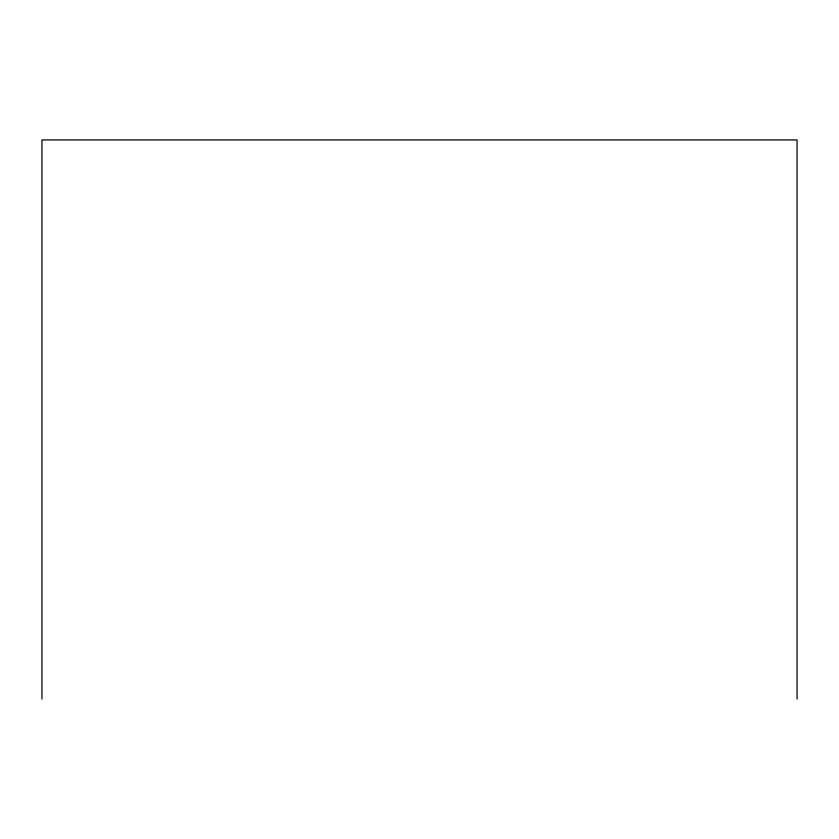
<?xml version="1.0" encoding="UTF-8"?>
<svg xmlns="http://www.w3.org/2000/svg" width="839" height="839" viewBox="0 0 839 839"><rect width="100%" height="100%" fill="white"/><g stroke="black" fill="none" stroke-linecap="round" stroke-linejoin="round"><path stroke-width="1.26" d="M797.05 699.065L797.05 139.935L41.95 139.935L41.95 699.065"/></g></svg>
